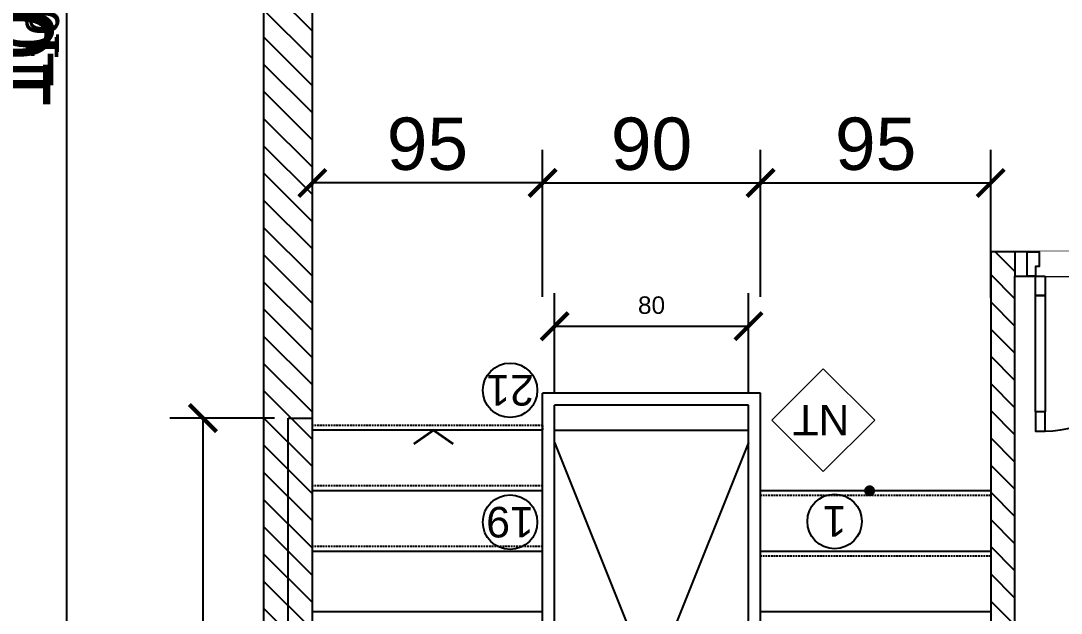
# Model space of a CAD drawing. Header units: millimetres. Extents: x -26398 to 135532, y -376633 to 43268.
# Drawn here: x 41674.7 to 42104.1, y -147729.3 to -147484.8 of the extents above; entities that cross this region are included whole.
import ezdxf
from ezdxf.enums import TextEntityAlignment as Align

# ---------------------------------------------------------------- set-up
doc = ezdxf.new("R2010")
doc.units = ezdxf.units.MM
doc.linetypes.add('HIDDEN', pattern=[0.375, 0.25, -0.125])
for name, color, linetype in [('0 @ 8', 7, 'Continuous'), ('A-Door', 150, 'Continuous'), ('A2-NETCAT 3B', 7, 'Continuous'), ('A3-NETTHAY', 4, 'Continuous'), ('A5-KICHTHUOC', 251, 'Continuous'), ('A7-NETKHUAT', 252, 'HIDDEN'), ('cửa', 152, 'Continuous'), ('DIM', 7, 'Continuous'), ('DIM @ 10', 7, 'Continuous'), ('DIM @ 4.5', 7, 'Continuous'), ('DIM @ 5', 7, 'Continuous'), ('DIM @ 8', 7, 'Continuous'), ('GHICHU', 40, 'Continuous'), ('NT', 1, 'Continuous'), ('TƯỜNG', 52, 'Continuous')]:
    doc.layers.add(name, color=color, linetype=linetype)
doc.layers.add('A6-GHICHU', color=147, linetype='Continuous', lineweight=20)
doc.styles.get("Standard").update_dxf_attribs({"font": 'arial.ttf'})
doc.styles.add('TUANH', font='')
doc.styles.add('VHELVEN', font='')
doc.styles.get('TUANH').set_extended_font_data('VNI-Helve-Condense', bold=True)
doc.styles.get('VHELVEN').set_extended_font_data('VNI-Helve')
doc.dimstyles.new('SCALE dimmatbang', dxfattribs={"dimscale": 70, "dimtxt": 2.7, "dimasz": 1.4, "dimexe": 1.7, "dimexo": 0.7, "dimtad": 1, "dimtoh": 1, "dimdec": 1, "dimtxsty": 'Standard', "dimblk": 'ARCHTICK', "dimcen": 2.5, "dimclrd": 1, "dimclre": 256, "dimadec": 0, "dimazin": 0, "dimtfac": 1, "dimtdec": 1, "dimtmove": 0, "dimatfit": 3, "dimfxl": 1, "dimarcsym": 0})

# ---------------------------------------------------------------- blocks, each defined once
blk = doc.blocks.new('A$C7DB75F4D')
at = {"layer": 'A-Door'}
for points in [[(625, 740), (625, 660), (665, 660), (665, 740)], [(625, 180), (625, 660), (665, 660), (665, 180)], [(625, 100), (625, 180), (665, 180), (665, 100)], [(35, 100), (35, 60), (50, 60), (50, 50), (50, 0), (0, 0), (0, 100)], [(665, 100), (700, 100), (700, 0), (650, 0), (650, 50), (650, 60), (665, 60)]]:
    blk.add_lwpolyline(points, close=True, dxfattribs=at)
at = {"layer": 'NT', "color": 1}
blk.add_arc((650, 125), 615.5, 92.3278, 182.3278, dxfattribs=at)
blk = doc.blocks.new('CUA (D4)')
blk.add_wipeout([(111639.8, -24571.4), (111640.9, -25321.4), (111742.5, -25321.4), (111742.5, -24571.4)]).dxf.layer = 'TƯỜNG'
blk.add_lwpolyline([(111742.5, -24571.4), (111742.5, -24621.4), (111642.5, -24621.4), (111642.5, -24571.4)], close=True)
at = {"layer": 'cửa', "xscale": -1, "rotation": 270}
blk.add_blockref('A$C7DB75F4D', (111642.5, -25321.4), dxfattribs=at)
blk = doc.blocks.new('_ArchTick')
at = {"color": 0, "linetype": 'ByBlock', "const_width": 0.15}
blk.add_lwpolyline([(-0.5, -0.5), (0.5, 0.5)], dxfattribs=at)
blk = doc.blocks.new('*D6108')
at = {"layer": 'DEFPOINTS', "color": 0, "transparency": 16777216}
for p in [(41775, -146980.16), (41693.53, -147980.16), (41775, -147980.16)]:
    blk.add_point(p, dxfattribs=at)
at = {"layer": 'DIM', "lineweight": -2, "transparency": 16777216}
for p, q in [((41771.85, -146980.16), (41685.88, -146980.16)), ((41771.85, -147980.16), (41685.88, -147980.16))]:
    blk.add_line(p, q, dxfattribs=at)
at = {"layer": 'DIM', "color": 1, "lineweight": -2, "transparency": 16777216}
blk.add_line((41693.53, -146980.16), (41693.53, -147980.16), dxfattribs=at)
at = {"layer": 'DIM', "color": 1, "lineweight": -2, "transparency": 16777216, "xscale": 6.3, "yscale": 6.3, "zscale": 6.3}
for p, rotation in [((41693.53, -146980.16), 90), ((41693.53, -147980.16), 270)]:
    blk.add_blockref('_ArchTick', p, dxfattribs=dict(at, rotation=rotation))
at = {"layer": 'DIM', "color": 0, "transparency": 16777216, "insert": (41684.51, -147480.16), "char_height": 12.15, "attachment_point": 5, "rotation": 90}
blk.add_mtext('1000', dxfattribs=at)
blk = doc.blocks.new('*D6109')
at = {"layer": 'DEFPOINTS', "color": 0, "transparency": 16777216}
for p in [(41775, -146980.16), (41693.53, -147980.16), (41775, -147980.16)]:
    blk.add_point(p, dxfattribs=at)
at = {"layer": 'DIM', "lineweight": -2, "transparency": 16777216}
for p, q in [((41768, -146980.16), (41676.53, -146980.16)), ((41768, -147980.16), (41676.53, -147980.16))]:
    blk.add_line(p, q, dxfattribs=at)
at = {"layer": 'DIM', "color": 1, "lineweight": -2, "transparency": 16777216}
blk.add_line((41693.53, -146980.16), (41693.53, -147980.16), dxfattribs=at)
at = {"layer": 'DIM', "color": 1, "lineweight": -2, "transparency": 16777216, "xscale": 14, "yscale": 14, "zscale": 14}
for p, rotation in [((41693.53, -146980.16), 90), ((41693.53, -147980.16), 270)]:
    blk.add_blockref('_ArchTick', p, dxfattribs=dict(at, rotation=rotation))
at = {"layer": 'DIM', "color": 0, "transparency": 16777216, "insert": (41673.49, -147480.16), "char_height": 27, "attachment_point": 5, "rotation": 90}
blk.add_mtext('1000', dxfattribs=at)
blk = doc.blocks.new('*D6110')
at = {"layer": 'DEFPOINTS', "color": 0, "transparency": 16777216}
for p in [(41775, -146980.16), (41693.53, -147980.16), (41775, -147980.16)]:
    blk.add_point(p, dxfattribs=at)
at = {"layer": 'DIM', "lineweight": -2, "transparency": 16777216}
for p, q in [((41769.4, -146980.16), (41679.93, -146980.16)), ((41769.4, -147980.16), (41679.93, -147980.16))]:
    blk.add_line(p, q, dxfattribs=at)
at = {"layer": 'DIM', "color": 1, "lineweight": -2, "transparency": 16777216}
blk.add_line((41693.53, -146980.16), (41693.53, -147980.16), dxfattribs=at)
at = {"layer": 'DIM', "color": 1, "lineweight": -2, "transparency": 16777216, "xscale": 11.2, "yscale": 11.2, "zscale": 11.2}
for p, rotation in [((41693.53, -146980.16), 90), ((41693.53, -147980.16), 270)]:
    blk.add_blockref('_ArchTick', p, dxfattribs=dict(at, rotation=rotation))
at = {"layer": 'DIM', "color": 0, "transparency": 16777216, "insert": (41677.5, -147480.16), "char_height": 21.6, "attachment_point": 5, "rotation": 90}
blk.add_mtext('1000', dxfattribs=at)
blk = doc.blocks.new('*D6111')
at = {"layer": 'DEFPOINTS', "color": 0, "transparency": 16777216}
for p in [(41775, -146980.16), (41693.53, -147980.16), (41775, -147980.16)]:
    blk.add_point(p, dxfattribs=at)
at = {"layer": 'DIM', "lineweight": -2, "transparency": 16777216}
for p, q in [((41771.5, -146980.16), (41685.03, -146980.16)), ((41771.5, -147980.16), (41685.03, -147980.16))]:
    blk.add_line(p, q, dxfattribs=at)
at = {"layer": 'DIM', "color": 1, "lineweight": -2, "transparency": 16777216}
blk.add_line((41693.53, -146980.16), (41693.53, -147980.16), dxfattribs=at)
at = {"layer": 'DIM', "color": 1, "lineweight": -2, "transparency": 16777216, "xscale": 7, "yscale": 7, "zscale": 7}
for p, rotation in [((41693.53, -146980.16), 90), ((41693.53, -147980.16), 270)]:
    blk.add_blockref('_ArchTick', p, dxfattribs=dict(at, rotation=rotation))
at = {"layer": 'DIM', "color": 0, "transparency": 16777216, "insert": (41683.51, -147480.16), "char_height": 13.5, "attachment_point": 5, "rotation": 90}
blk.add_mtext('1000', dxfattribs=at)
blk = doc.blocks.new('*D6931')
at = {"lineweight": -2, "transparency": 16777216}
for p, q in [((41795, -147598.14), (41795, -147538.13)), ((41890, -147598.78), (41890, -147538.13))]:
    blk.add_line(p, q, dxfattribs=at)
at = {"color": 1, "lineweight": -2, "transparency": 16777216}
blk.add_line((41890, -147551.73), (41795, -147551.73), dxfattribs=at)
at = {"layer": 'DEFPOINTS', "color": 0, "transparency": 16777216}
for p in [(41795, -147551.73), (41795, -147603.74), (41890, -147604.38)]:
    blk.add_point(p, dxfattribs=at)
at = {"color": 1, "lineweight": -2, "transparency": 16777216, "xscale": 11.2, "yscale": 11.2, "zscale": 11.2, "rotation": 180}
blk.add_blockref('_ArchTick', (41795, -147551.73), dxfattribs=at)
at = {"color": 1, "lineweight": -2, "transparency": 16777216, "xscale": 11.2, "yscale": 11.2, "zscale": 11.2}
blk.add_blockref('_ArchTick', (41890, -147551.73), dxfattribs=at)
at = {"color": 0, "transparency": 16777216, "insert": (41842.5, -147535.7), "char_height": 21.6, "attachment_point": 5}
blk.add_mtext('95', dxfattribs=at)
blk = doc.blocks.new('TRUCCOT')
blk.add_circle((0, -390), 250)
at = {"style": 'VHELVEN'}
blk.add_attdef('TRUC', text='', height=280, dxfattribs=at).set_placement((0, -390), align=Align.MIDDLE_CENTER)
blk = doc.blocks.new('*D6932')
at = {"layer": 'DEFPOINTS', "color": 0, "transparency": 16777216}
for p in [(41980, -147551.73), (41890, -147604.38), (41980, -147604.38)]:
    blk.add_point(p, dxfattribs=at)
at = {"layer": 'DIM', "lineweight": -2, "transparency": 16777216}
for p, q in [((41890, -147598.78), (41890, -147538.13)), ((41980, -147598.78), (41980, -147538.13))]:
    blk.add_line(p, q, dxfattribs=at)
at = {"layer": 'DIM', "color": 1, "lineweight": -2, "transparency": 16777216}
blk.add_line((41890, -147551.73), (41980, -147551.73), dxfattribs=at)
at = {"layer": 'DIM', "color": 1, "lineweight": -2, "transparency": 16777216, "xscale": 11.2, "yscale": 11.2, "zscale": 11.2, "rotation": 180}
blk.add_blockref('_ArchTick', (41890, -147551.73), dxfattribs=at)
at = {"layer": 'DIM', "color": 1, "lineweight": -2, "transparency": 16777216, "xscale": 11.2, "yscale": 11.2, "zscale": 11.2}
blk.add_blockref('_ArchTick', (41980, -147551.73), dxfattribs=at)
at = {"layer": 'DIM', "color": 0, "transparency": 16777216, "insert": (41935, -147535.7), "char_height": 21.6, "attachment_point": 5}
blk.add_mtext('90', dxfattribs=at)
blk = doc.blocks.new('*D6933')
at = {"layer": 'DEFPOINTS', "color": 0, "transparency": 16777216}
for p in [(42075, -147551.73), (41980, -147604.38), (42075, -147604.72)]:
    blk.add_point(p, dxfattribs=at)
at = {"layer": 'DIM', "lineweight": -2, "transparency": 16777216}
for p, q in [((41980, -147598.78), (41980, -147538.13)), ((42075, -147599.12), (42075, -147538.13))]:
    blk.add_line(p, q, dxfattribs=at)
at = {"layer": 'DIM', "color": 1, "lineweight": -2, "transparency": 16777216}
blk.add_line((41980, -147551.73), (42075, -147551.73), dxfattribs=at)
at = {"layer": 'DIM', "color": 1, "lineweight": -2, "transparency": 16777216, "xscale": 11.2, "yscale": 11.2, "zscale": 11.2, "rotation": 180}
blk.add_blockref('_ArchTick', (41980, -147551.73), dxfattribs=at)
at = {"layer": 'DIM', "color": 1, "lineweight": -2, "transparency": 16777216, "xscale": 11.2, "yscale": 11.2, "zscale": 11.2}
blk.add_blockref('_ArchTick', (42075, -147551.73), dxfattribs=at)
at = {"layer": 'DIM', "color": 0, "transparency": 16777216, "insert": (42027.5, -147535.7), "char_height": 21.6, "attachment_point": 5}
blk.add_mtext('95', dxfattribs=at)
blk = doc.blocks.new('*D6934')
at = {"layer": 'DEFPOINTS', "color": 0, "transparency": 16777216}
for p in [(41975, -147610.86), (41895, -147643.49), (41975, -147643.49)]:
    blk.add_point(p, dxfattribs=at)
at = {"layer": 'DIM', "lineweight": -2, "transparency": 16777216}
for p, q in [((41895, -147637.89), (41895, -147597.26)), ((41975, -147637.89), (41975, -147597.26))]:
    blk.add_line(p, q, dxfattribs=at)
at = {"layer": 'DIM', "color": 1, "lineweight": -2, "transparency": 16777216}
blk.add_line((41895, -147610.86), (41975, -147610.86), dxfattribs=at)
at = {"layer": 'DIM', "color": 1, "lineweight": -2, "transparency": 16777216, "xscale": 11.2, "yscale": 11.2, "zscale": 11.2, "rotation": 180}
blk.add_blockref('_ArchTick', (41895, -147610.86), dxfattribs=at)
at = {"layer": 'DIM', "color": 1, "lineweight": -2, "transparency": 16777216, "xscale": 11.2, "yscale": 11.2, "zscale": 11.2}
blk.add_blockref('_ArchTick', (41975, -147610.86), dxfattribs=at)
at = {"layer": 'DIM', "color": 0, "transparency": 16777216, "insert": (41935, -147602.19), "char_height": 7.2, "attachment_point": 5}
blk.add_mtext('80', dxfattribs=at)
blk = doc.blocks.new('*D6935')
at = {"layer": 'DEFPOINTS', "color": 0, "transparency": 16777216}
for p in [(41785, -147648.76), (41749.83, -147959.76), (41785, -147959.76)]:
    blk.add_point(p, dxfattribs=at)
at = {"layer": 'DIM', "lineweight": -2, "transparency": 16777216}
for p, q in [((41779.4, -147648.76), (41736.23, -147648.76)), ((41779.4, -147959.76), (41736.23, -147959.76))]:
    blk.add_line(p, q, dxfattribs=at)
at = {"layer": 'DIM', "color": 1, "lineweight": -2, "transparency": 16777216}
blk.add_line((41749.83, -147648.76), (41749.83, -147959.76), dxfattribs=at)
at = {"layer": 'DIM', "color": 1, "lineweight": -2, "transparency": 16777216, "xscale": 11.2, "yscale": 11.2, "zscale": 11.2}
for p, rotation in [((41749.83, -147648.76), 90), ((41749.83, -147959.76), 270)]:
    blk.add_blockref('_ArchTick', p, dxfattribs=dict(at, rotation=rotation))
at = {"layer": 'DIM', "color": 0, "transparency": 16777216, "insert": (41741.15, -147821.07), "char_height": 7.2, "attachment_point": 5, "rotation": 90}
blk.add_mtext('311', dxfattribs=at)
blk = doc.blocks.new('*U8923')
at = {"layer": 'DIM @ 10'}
dim = blk.add_linear_dim(base=(41693.53, -147980.16), p1=(41775, -146980.16), p2=(41775, -147980.16), angle=90, dimstyle='SCALE dimmatbang', override={"dimscale": 10, "dimtix": 0, "dimtofl": 1, "dimtmove": 0, "dimatfit": 3}, dxfattribs=at)
dim.commit()
dim.dimension.update_dxf_attribs({"geometry": '*D6109', "text_midpoint": (41673.49, -147480.16)})
at = {"layer": 'DIM @ 4.5'}
dim = blk.add_linear_dim(base=(41693.53, -147980.16), p1=(41775, -146980.16), p2=(41775, -147980.16), angle=90, dimstyle='SCALE dimmatbang', override={"dimscale": 4.5, "dimtix": 0, "dimtofl": 1, "dimtmove": 0, "dimatfit": 3}, dxfattribs=at)
dim.commit()
dim.dimension.update_dxf_attribs({"geometry": '*D6108', "text_midpoint": (41684.51, -147480.16)})
at = {"layer": 'DIM @ 5'}
dim = blk.add_linear_dim(base=(41693.53, -147980.16), p1=(41775, -146980.16), p2=(41775, -147980.16), angle=90, dimstyle='SCALE dimmatbang', override={"dimscale": 5, "dimtix": 0, "dimtofl": 1, "dimtmove": 0, "dimatfit": 3}, dxfattribs=at)
dim.commit()
dim.dimension.update_dxf_attribs({"geometry": '*D6111', "text_midpoint": (41683.51, -147480.16)})
at = {"layer": 'DIM @ 8'}
dim = blk.add_linear_dim(base=(41693.53, -147980.16), p1=(41775, -146980.16), p2=(41775, -147980.16), angle=90, dimstyle='SCALE dimmatbang', override={"dimscale": 8, "dimtix": 0, "dimtofl": 1, "dimtmove": 0, "dimatfit": 3}, dxfattribs=at)
dim.commit()
dim.dimension.update_dxf_attribs({"geometry": '*D6110', "text_midpoint": (41677.5, -147480.16)})

msp = doc.modelspace()

# ---------------------------------------------------------------- hatches: boundary and pattern name
at = {"layer": 'TƯỜNG'}
h = msp.add_hatch(dxfattribs=at)
h.set_pattern_fill('ANSI31', color=256, scale=2.5, angle=90)
h.set_pattern_definition([(135, (39708.225, -158367.638), (-5.61266, -5.61266), [])])
h.paths.add_polyline_path([(42075, -147580.16), (42075, -147960.16), (42085, -147960.16), (42085, -147590.16), (42670, -147590.16), (42670, -147960.16), (42680, -147960.16), (42680, -147590.16), (42970, -147590.16), (42970, -147960.16), (42980, -147960.16), (42980, -147590.16), (43270, -147590.16), (43270, -147960.16), (43280, -147960.16), (43280, -147590.16), (44065, -147590.16), (44065, -147960.16), (44075, -147960.16), (44075, -147590.16), (44655, -147590.16), (44655, -147580.16), (44075, -147580.16), (42675, -147580.16)], flags=17)
h.paths.add_polyline_path([(42685, -147370.16), (42685, -147000.16), (42675, -147000.16), (42675, -147370.16), (42085, -147370.16), (42085, -147000.16), (42075, -147000.16), (42075, -147380.16), (42675, -147380.16), (43675, -147380.16), (44655, -147380.16), (44655, -147370.16), (43685, -147370.16), (43685, -147000.16), (43675, -147000.16), (43675, -147370.16)], flags=17)
h.paths.add_polyline_path([(41795, -147960.16), (41795, -147980.16), (44675, -147980.16), (44675, -146980.16), (41775, -146980.16), (41775, -147960.16), (41795, -147960.16), (41795, -147000.16), (44655, -147000.16), (44655, -147960.16)])
h.paths.add_polyline_path([(41775, -147960.16), (41775, -147980.16), (41795, -147980.16), (41795, -147960.16)], flags=17)

# ---------------------------------------------------------------- linework, layer by layer
at = {"layer": 'A2-NETCAT 3B'}
for p, q in [((41785, -147978.76), (41785, -147648.76)), ((41785, -147648.76), (41795, -147648.76)), ((41795, -147978.76), (41795, -147648.76))]:
    msp.add_line(p, q, dxfattribs=at)
at = {"layer": 'A3-NETTHAY'}
for p, q in [((41980, -147638.49), (41890, -147638.49)), ((41890, -147863.76), (41890, -147638.49)), ((41980, -147863.76), (41980, -147638.49)), ((41975, -147643.49), (41895, -147643.49)), ((41895, -147858.76), (41895, -147643.49)), ((41975, -147858.76), (41975, -147643.49)), ((41890, -147653.76), (41795, -147653.76)), ((41895, -147653.76), (41975, -147653.76)), ((41890, -147678.76), (41795, -147678.76)), ((42075, -147678.76), (41980, -147678.76)), ((41890, -147703.76), (41795, -147703.76)), ((42075, -147703.76), (41980, -147703.76)), ((41890, -147728.76), (41795, -147728.76)), ((42075, -147728.76), (41980, -147728.76))]:
    msp.add_line(p, q, dxfattribs=at)
at = {"layer": 'A5-KICHTHUOC'}
for p, q in [((41895, -147658.76), (41975, -147858.76)), ((41975, -147658.76), (41895, -147858.76))]:
    msp.add_line(p, q, dxfattribs=at)
at = {"layer": 'A5-KICHTHUOC', "const_width": 1}
msp.add_lwpolyline([(41836.86, -147659.44), (41845, -147653.76), (41853.15, -147659.44)], dxfattribs=at)
at = {"layer": 'A5-KICHTHUOC', "const_width": 2.25}
msp.add_lwpolyline([(42025, -147677.63, 1), (42025, -147679.88, 1)], format="xyb", close=True, dxfattribs=at)
at = {"layer": 'A6-GHICHU', "ltscale": 0.5}
msp.add_lwpolyline([(42005.89, -147628.38), (41984.67, -147649.59), (42005.89, -147670.81), (42027.1, -147649.59)], close=True, dxfattribs=at)
at = {"layer": 'A7-NETKHUAT', "ltscale": 3}
for p, q in [((41890, -147651.76), (41795, -147651.76)), ((41890, -147651.76), (41890, -147653.76)), ((41890, -147676.76), (41795, -147676.76)), ((42075, -147680.76), (41980, -147680.76)), ((41890, -147701.76), (41795, -147701.76)), ((42075, -147705.76), (41980, -147705.76))]:
    msp.add_line(p, q, dxfattribs=at)
at = {"layer": 'TƯỜNG'}
for p, q in [((41775, -147980.16), (41775, -146980.16)), ((41795, -147980.16), (41795, -147000.16))]:
    msp.add_line(p, q, dxfattribs=at)
for points in [[(41775, -147980.16), (41775, -146980.16), (44675, -146980.16), (44675, -147980.16)], [(43280, -147960.16), (43280, -147590.16), (44065, -147590.16), (44065, -147960.16), (44075, -147960.16), (44075, -147590.16), (44655, -147590.16), (44655, -147580.16), (44075, -147580.16), (42675, -147580.16), (42075, -147580.16), (42075, -147960.16), (42085, -147960.16), (42085, -147590.16), (42670, -147590.16), (42670, -147960.16), (42680, -147960.16), (42680, -147590.16), (42970, -147590.16), (42970, -147960.16), (42980, -147960.16), (42980, -147590.16), (43270, -147590.16), (43270, -147960.16)]]:
    msp.add_lwpolyline(points, close=True, dxfattribs=at)

# ---------------------------------------------------------------- block references
at = {"layer": 'A5-KICHTHUOC'}
ref = msp.add_blockref('TRUCCOT', (41876.61, -147654.83), dxfattribs=dict(at, xscale=0.04500000000001311, yscale=0.04500000000001311, zscale=0.04500000000001311, rotation=180))
ref.add_attrib('TRUC', '21', dxfattribs={"layer": 'GHICHU', "color": 0, "height": 12.6, "rotation": 180, "style": 'VHELVEN'}).set_placement((41876.61, -147637.28), align=Align.MIDDLE_CENTER)
ref = msp.add_blockref('TRUCCOT', (41876.61, -147709.25), dxfattribs=dict(at, xscale=0.04500000000001311, yscale=0.04500000000001311, zscale=0.04500000000001311, rotation=180))
ref.add_attrib('TRUC', '19', dxfattribs={"layer": 'GHICHU', "color": 0, "height": 12.6, "rotation": 180, "style": 'VHELVEN'}).set_placement((41876.61, -147691.7), align=Align.MIDDLE_CENTER)
ref = msp.add_blockref('TRUCCOT', (42010.55, -147708.94), dxfattribs=dict(at, xscale=0.04500000000001311, yscale=0.04500000000001311, zscale=0.04500000000001311, rotation=180))
ref.add_attrib('TRUC', '1', dxfattribs={"layer": 'GHICHU', "color": 0, "height": 12.6, "rotation": 180, "style": 'VHELVEN'}).set_placement((42010.55, -147691.39), align=Align.MIDDLE_CENTER)
at = {"layer": 'DIM'}
msp.add_blockref('*U8923', (0, 0), dxfattribs=at)

# ---------------------------------------------------------------- texts
at = {"layer": 'A6-GHICHU', "ltscale": 0.5, "insert": (42004.94, -147649.62), "char_height": 12.5, "attachment_point": 5, "rotation": 180, "style": 'TUANH'}
msp.add_mtext('{\\fArial|b0|i0|c0|p34;NT}', dxfattribs=at)

# ---------------------------------------------------------------- dimensions: what is measured, and where the dimension line sits
at = {"layer": '0 @ 8'}
dim = msp.add_linear_dim(base=(41795, -147551.73), p1=(41890, -147604.38), p2=(41795, -147603.74), angle=180, dimstyle='SCALE dimmatbang', override={"dimscale": 8, "dimtix": 0, "dimtofl": 1, "dimtmove": 0, "dimatfit": 3}, dxfattribs=at)
dim.commit()
dim.dimension.update_dxf_attribs({"geometry": '*D6931', "text_midpoint": (41842.5, -147535.7)})
at = {"layer": 'DIM @ 8'}
for base, p1, p2, picture, middle in [((41980, -147551.73), (41890, -147604.38), (41980, -147604.38), '*D6932', (41935, -147535.7)), ((42075, -147551.73), (41980, -147604.38), (42075, -147604.72), '*D6933', (42027.5, -147535.7))]:
    dim = msp.add_linear_dim(base=base, p1=p1, p2=p2, angle=180, dimstyle='SCALE dimmatbang', override={"dimscale": 8, "dimtix": 0, "dimtofl": 1, "dimtmove": 0, "dimatfit": 3}, dxfattribs=at)
    dim.commit()
    dim.dimension.update_dxf_attribs({"geometry": picture, "text_midpoint": middle})
for base, p1, p2, angle, picture, middle in [((41975, -147610.86), (41895, -147643.49), (41975, -147643.49), 180, '*D6934', (41935, -147610.86)), ((41749.83, -147959.76), (41785, -147648.76), (41785, -147959.76), 90, '*D6935', (41749.83, -147821.07))]:
    dim = msp.add_linear_dim(base=base, p1=p1, p2=p2, angle=angle, dimstyle='SCALE dimmatbang', override={"dimscale": 8, "dimtxt": 0.9, "dimtix": 0, "dimtofl": 1, "dimtmove": 0, "dimatfit": 3}, dxfattribs=at)
    dim.commit()
    dim.dimension.update_dxf_attribs({"geometry": picture, "text_midpoint": middle, "dimtype": 160})

# ---------------------------------------------------------------- next in the draw order: block references
at = {"layer": 'TƯỜNG', "xscale": -0.1, "yscale": 0.1, "zscale": 0.1, "rotation": 90}
msp.add_blockref('CUA (D4)', (39627.87, -136415.91), dxfattribs=at)

doc.saveas('drawing.dxf')
